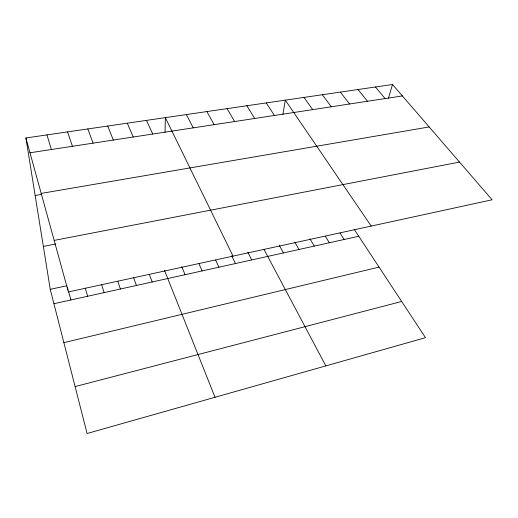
<?xml version="1.0" encoding="UTF-8"?>
<svg xmlns="http://www.w3.org/2000/svg" width="518" height="518" viewBox="0 0 518 518"><rect width="100%" height="100%" fill="white"/><g stroke="black" fill="none" stroke-linecap="round" stroke-linejoin="round"><path stroke-width="0.78" d="M165.067 132.33L165.352 117.631L233.035 256.138M282.919 114.329L285.301 100.136L371.205 226.081M388.468 98.213L392.508 84.499L25.9 137.976L50.252 289.329L87.089 433.501L425.485 337.678L354.137 229.228M75.104 386.583L401.67 301.482M63.876 342.651L379.059 267.107M53.93 303.723L358.76 236.253M50.252 289.329L66.997 285.735M43.35 246.413L55.834 243.978M54.157 240.404L459.524 162.082M41.194 193.415L429.169 126.936M35.153 195.493L41.362 194.431M29.986 152.778L402.382 95.934M392.508 84.499L492.1 199.793L68.376 291.945L25.9 137.976M375.44 86.992L385.101 98.569M358.061 89.523L367.502 101.256M340.365 92.107L349.572 103.995M322.345 94.736L331.313 106.779M303.995 97.41L312.704 109.622M266.252 102.914L274.417 115.469M340.041 233.022L344.159 239.491M246.84 105.75L254.72 118.473M325.304 236.227L329.331 242.767M309.952 238.824L314.284 246.102M227.059 108.631L234.628 121.536M294.774 242.12L299.003 249.482M206.889 111.577L214.148 124.663M279.37 245.467L283.482 252.92M264.083 249.553L325.835 365.896M186.325 114.575L193.253 127.855M247.831 252.318L251.716 259.945M231.688 255.821L235.45 263.545M215.624 260.094L218.933 267.204M146.484 120.383L152.752 134.039M198.957 263.72L202.143 270.92M127.286 123.187L133.223 137.017M181.714 266.679L185.088 274.695M107.738 126.036L113.332 140.054M164.517 270.415L215.028 397.274M149.378 274.514L152.201 281.973M87.833 128.943L93.072 143.143M133.45 277.162L136.422 285.463M67.567 131.896L72.436 146.296M117.832 281.378L120.409 289.012M101.606 284.557L104.163 292.605M46.924 134.907L51.405 149.508M85.25 288.118L87.671 296.257M67.411 287.231L68.033 289.478M68.447 290.974L70.927 299.961"/></g></svg>
